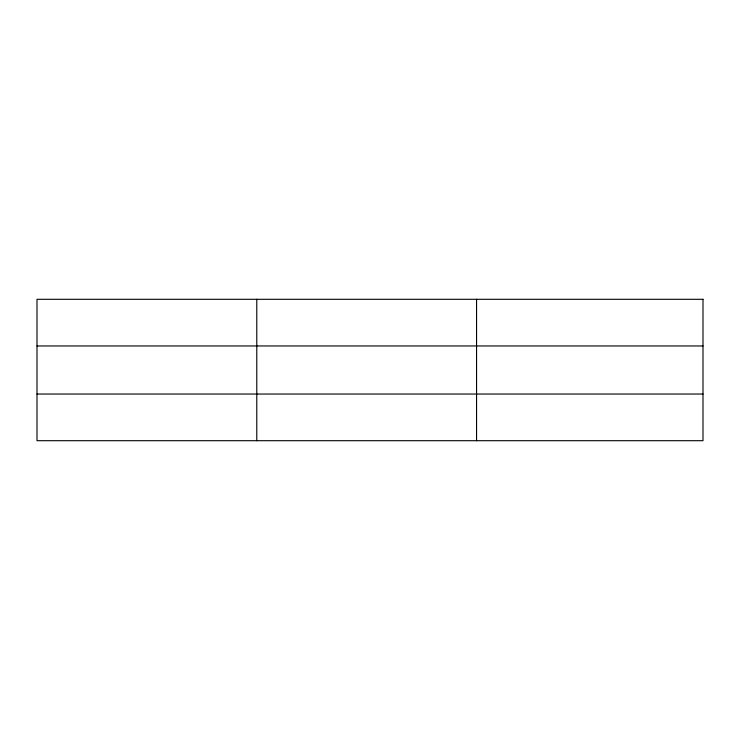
<?xml version="1.0" encoding="UTF-8"?>
<svg xmlns="http://www.w3.org/2000/svg" width="740" height="740" viewBox="0 0 740 740"><rect width="100%" height="100%" fill="white"/><g stroke="black" fill="none" stroke-linecap="round" stroke-linejoin="round"><path stroke-width="1.11" d="M256.78 299.302L256.78 440.698M476.56 299.302L476.56 440.698M37 345.959L703 345.959M37 394.041L703 394.041M703 299.302L703 440.698L37 440.698L37 299.302L703 299.302"/></g></svg>
